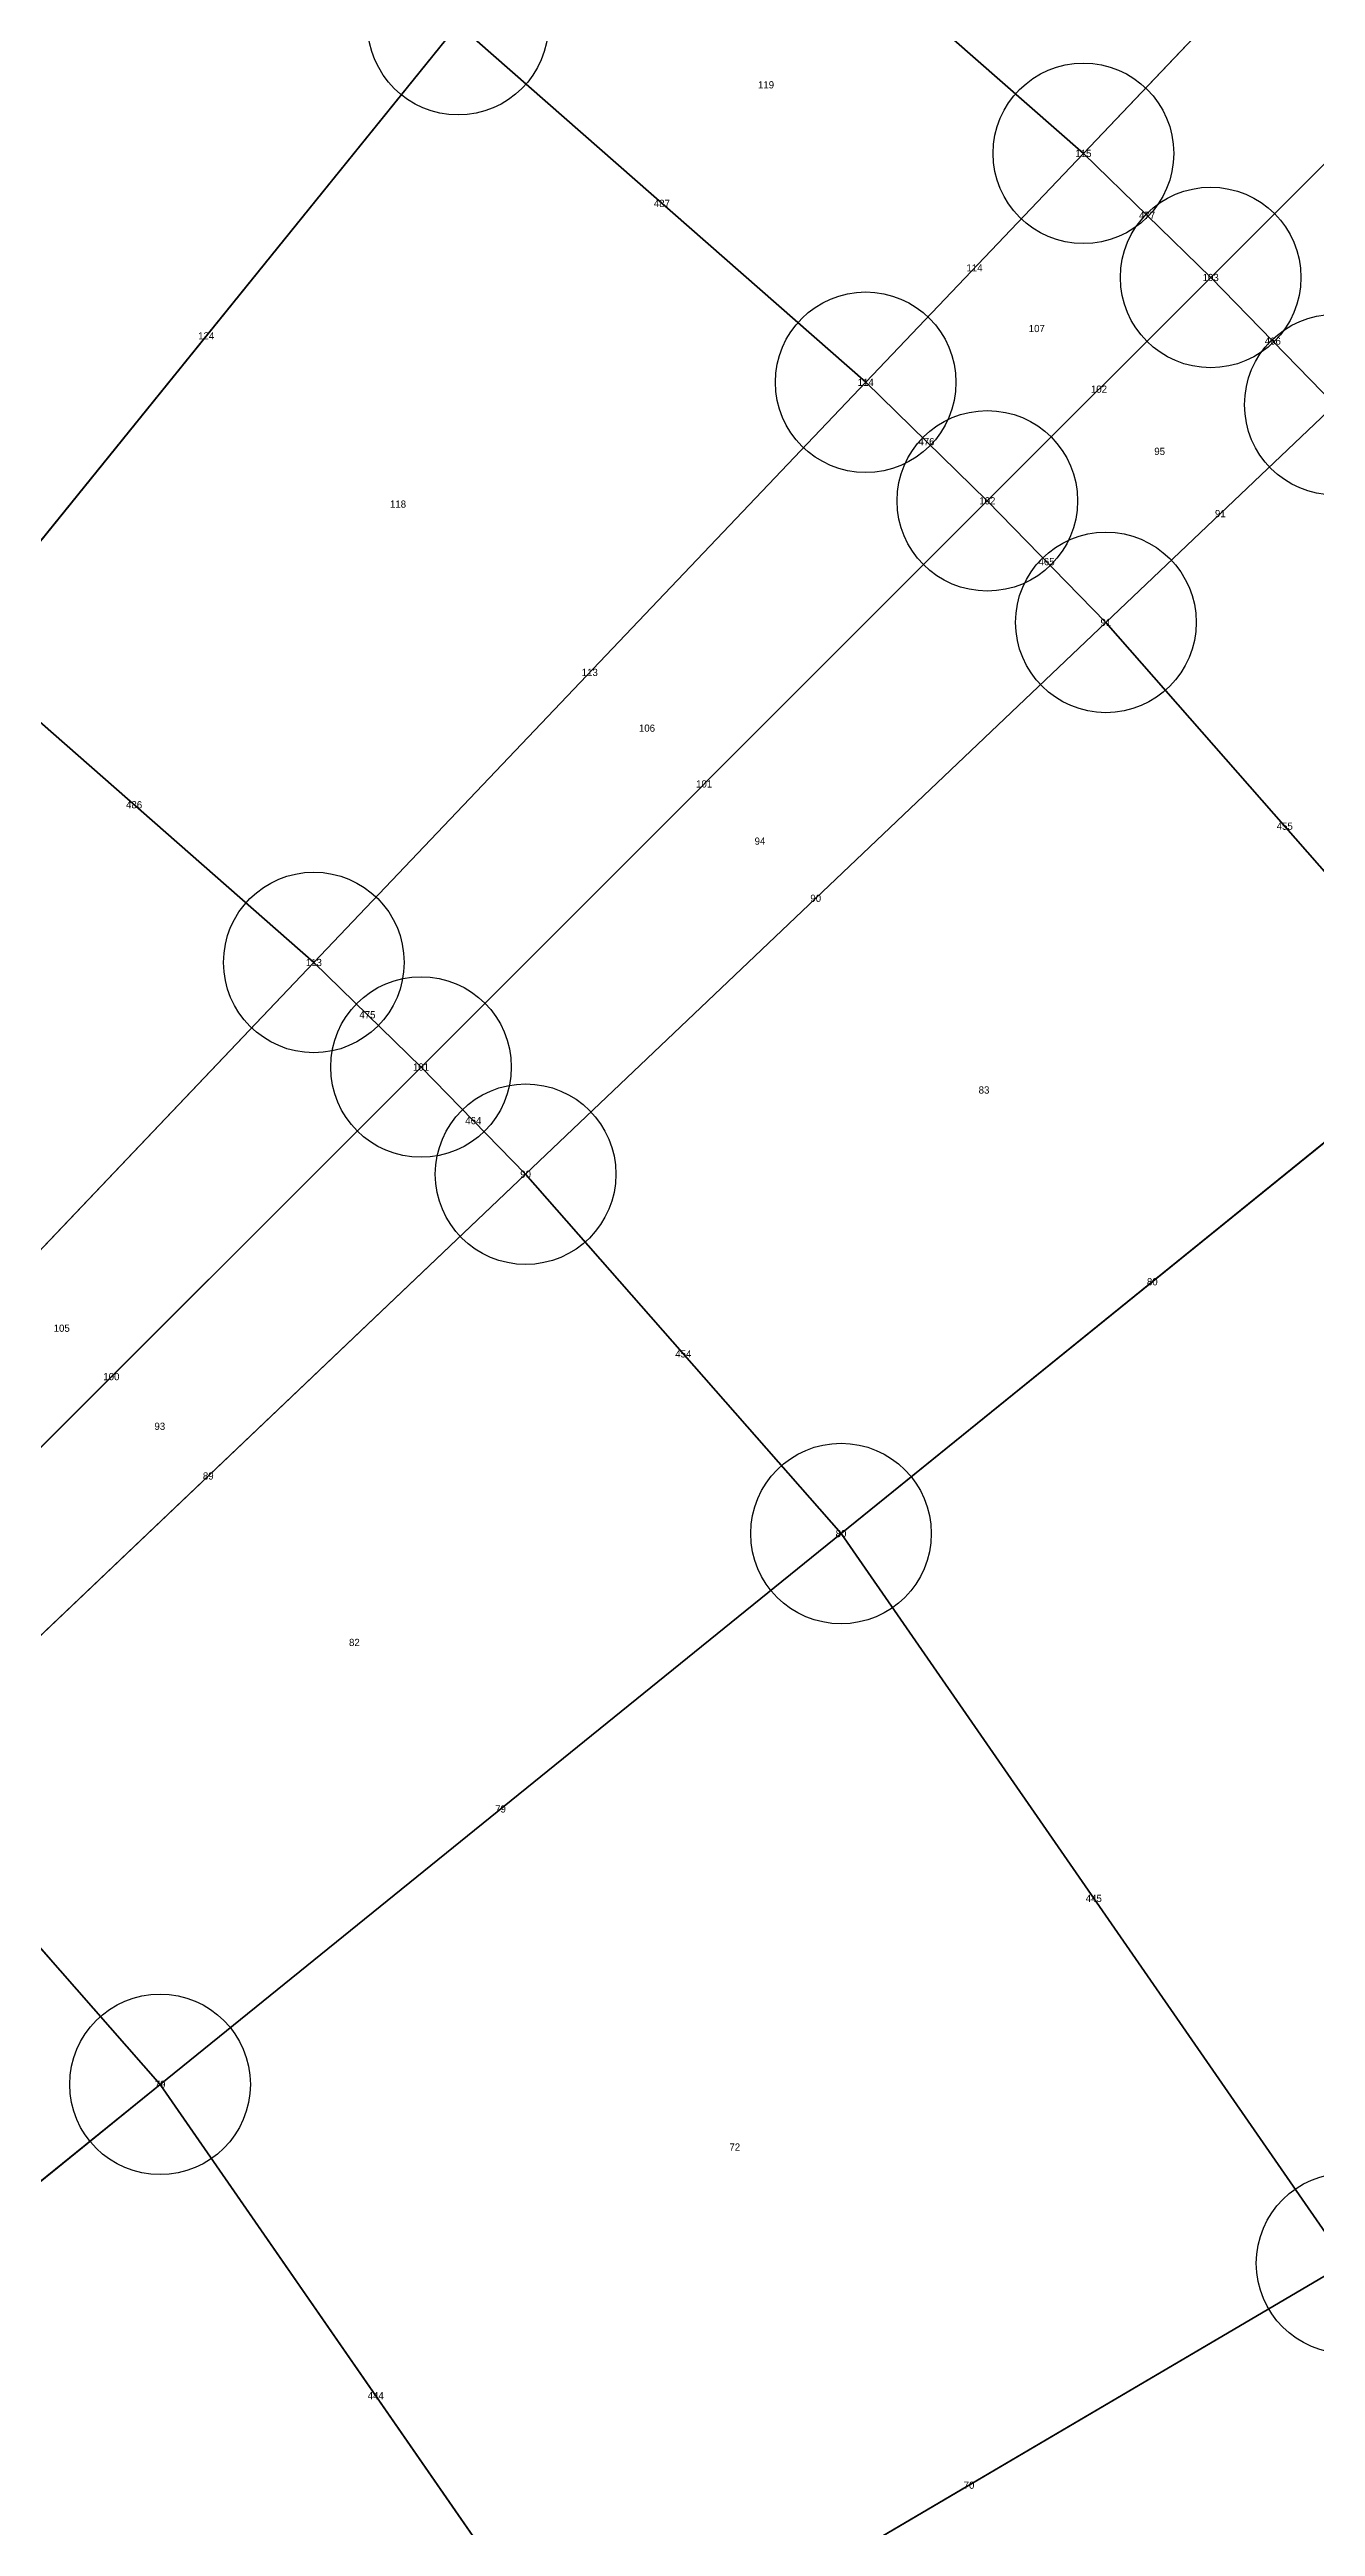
# Model space of a CAD drawing. Extents: x -2.75 to 2.75, y -2.5 to 2.5.
# Drawn here: x 1.066 to 1.417, y 0.765 to 1.451 of the extents above; entities that cross this region are included whole.
import ezdxf
from ezdxf.enums import TextEntityAlignment as Align

# ---------------------------------------------------------------- set-up
doc = ezdxf.new("R2010")
doc.units = 0
doc.header["$MEASUREMENT"] = 0
doc.header["$PDMODE"] = 33
doc.header["$PDSIZE"] = 0.05
for name, color, linetype in [('BRANCHE ESTERNO', 1, 'Continuous'), ('BRANCHE INTERNO', 7, 'Continuous'), ('BRANCHES-Index', 7, 'Continuous'), ('Faces', 7, 'Continuous'), ('Faces-Index', 7, 'Continuous'), ('NODI-Index', 7, 'Continuous'), ('NODO INTRADOSSO INTERNO', 7, 'Continuous')]:
    doc.layers.add(name, color=color, linetype=linetype)

msp = doc.modelspace()

# ---------------------------------------------------------------- linework, layer by layer
at = {"layer": 'BRANCHE ESTERNO'}
for p, q in [((1.4253, 0.83777, 2.07314), (1.28532, 1.03985, 2.07314)), ((1.21622, 0.71488, 2.24522), (1.09678, 0.88731, 2.24522))]:
    msp.add_line(p, q, dxfattribs=at)
at = {"layer": 'BRANCHE INTERNO'}
for p, q in [((1.35245, 1.42205, 1.78323), (1.49884, 1.57598, 1.51691)), ((1.38768, 1.38768, 1.78323), (1.5379, 1.5379, 1.51691)), ((1.35245, 1.42205, 1.78323), (1.23432, 1.52571, 1.78323)), ((1.03985, 1.28532, 2.07314), (1.1793, 1.4577, 1.875)), ((1.29216, 1.35866, 1.875), (1.1793, 1.4577, 1.875)), ((1.29216, 1.35866, 1.875), (1.35245, 1.42205, 1.78323)), ((1.38768, 1.38768, 1.78323), (1.35245, 1.42205, 1.78323)), ((1.32583, 1.32583, 1.875), (1.38768, 1.38768, 1.78323)), ((1.42205, 1.35245, 1.78323), (1.38768, 1.38768, 1.78323)), ((1.13936, 1.19799, 2.07314), (1.29216, 1.35866, 1.875)), ((1.32583, 1.32583, 1.875), (1.29216, 1.35866, 1.875)), ((1.35866, 1.29216, 1.875), (1.42205, 1.35245, 1.78323)), ((1.16904, 1.16904, 2.07314), (1.32583, 1.32583, 1.875)), ((1.35866, 1.29216, 1.875), (1.32583, 1.32583, 1.875)), ((1.19799, 1.13936, 2.07314), (1.35866, 1.29216, 1.875)), ((1.4577, 1.1793, 1.875), (1.35866, 1.29216, 1.875)), ((1.13936, 1.19799, 2.07314), (1.03985, 1.28532, 2.07314)), ((0.97223, 1.02226, 2.24522), (1.13936, 1.19799, 2.07314)), ((1.16904, 1.16904, 2.07314), (1.13936, 1.19799, 2.07314)), ((1.28532, 1.03985, 2.07314), (1.4577, 1.1793, 1.875)), ((0.99756, 0.99756, 2.24522), (1.16904, 1.16904, 2.07314)), ((1.19799, 1.13936, 2.07314), (1.16904, 1.16904, 2.07314)), ((1.02226, 0.97223, 2.24522), (1.19799, 1.13936, 2.07314)), ((1.28532, 1.03985, 2.07314), (1.19799, 1.13936, 2.07314)), ((1.09678, 0.88731, 2.24522), (1.28532, 1.03985, 2.07314)), ((1.09678, 0.88731, 2.24522), (1.02226, 0.97223, 2.24522)), ((0.89445, 0.72362, 2.38905), (1.09678, 0.88731, 2.24522)), ((1.21622, 0.71488, 2.24522), (1.4253, 0.83777, 2.07314))]:
    msp.add_line(p, q, dxfattribs=at)
at = {"layer": 'Faces'}
for points in [[(1.35245, 1.42205, 1.78323), (1.23432, 1.52571, 1.78323), (1.36793, 1.69086, 1.51691), (1.49884, 1.57598, 1.51691)], [(1.03985, 1.28532, 2.07314), (0.83777, 1.4253, 2.07314), (0.95012, 1.61644, 1.875), (1.1793, 1.4577, 1.875)], [(1.38768, 1.38768, 1.78323), (1.35245, 1.42205, 1.78323), (1.49884, 1.57598, 1.51691), (1.5379, 1.5379, 1.51691)], [(1.42205, 1.35245, 1.78323), (1.38768, 1.38768, 1.78323), (1.5379, 1.5379, 1.51691), (1.57598, 1.49884, 1.51691)], [(1.29216, 1.35866, 1.875), (1.1793, 1.4577, 1.875), (1.23432, 1.52571, 1.78323), (1.35245, 1.42205, 1.78323)], [(1.13936, 1.19799, 2.07314), (1.03985, 1.28532, 2.07314), (1.1793, 1.4577, 1.875), (1.29216, 1.35866, 1.875)], [(1.32583, 1.32583, 1.875), (1.29216, 1.35866, 1.875), (1.35245, 1.42205, 1.78323), (1.38768, 1.38768, 1.78323)], [(1.35866, 1.29216, 1.875), (1.32583, 1.32583, 1.875), (1.38768, 1.38768, 1.78323), (1.42205, 1.35245, 1.78323)], [(1.16904, 1.16904, 2.07314), (1.13936, 1.19799, 2.07314), (1.29216, 1.35866, 1.875), (1.32583, 1.32583, 1.875)], [(1.4577, 1.1793, 1.875), (1.35866, 1.29216, 1.875), (1.42205, 1.35245, 1.78323), (1.52571, 1.23432, 1.78323)], [(1.19799, 1.13936, 2.07314), (1.16904, 1.16904, 2.07314), (1.32583, 1.32583, 1.875), (1.35866, 1.29216, 1.875)], [(1.28532, 1.03985, 2.07314), (1.19799, 1.13936, 2.07314), (1.35866, 1.29216, 1.875), (1.4577, 1.1793, 1.875)], [(0.97223, 1.02226, 2.24522), (0.88731, 1.09678, 2.24522), (1.03985, 1.28532, 2.07314), (1.13936, 1.19799, 2.07314)], [(0.99756, 0.99756, 2.24522), (0.97223, 1.02226, 2.24522), (1.13936, 1.19799, 2.07314), (1.16904, 1.16904, 2.07314)], [(1.4253, 0.83777, 2.07314), (1.28532, 1.03985, 2.07314), (1.4577, 1.1793, 1.875), (1.61644, 0.95012, 1.875)], [(1.02226, 0.97223, 2.24522), (0.99756, 0.99756, 2.24522), (1.16904, 1.16904, 2.07314), (1.19799, 1.13936, 2.07314)], [(1.09678, 0.88731, 2.24522), (1.02226, 0.97223, 2.24522), (1.19799, 1.13936, 2.07314), (1.28532, 1.03985, 2.07314)], [(1.21622, 0.71488, 2.24522), (1.09678, 0.88731, 2.24522), (1.28532, 1.03985, 2.07314), (1.4253, 0.83777, 2.07314)], [(0.89445, 0.72362, 2.38905), (0.83368, 0.79287, 2.38905), (1.02226, 0.97223, 2.24522), (1.09678, 0.88731, 2.24522)], [(0.99186, 0.583, 2.38905), (0.89445, 0.72362, 2.38905), (1.09678, 0.88731, 2.24522), (1.21622, 0.71488, 2.24522)], [(1.34787, 0.41652, 2.24522), (1.21622, 0.71488, 2.24522), (1.4253, 0.83777, 2.07314), (1.57958, 0.48812, 2.07314)]]:
    msp.add_3dface(points, dxfattribs=at)
at = {"layer": 'NODO INTRADOSSO INTERNO'}
for p in [(1.1793, 1.4577, 1.875), (1.35245, 1.42205, 1.78323), (1.38768, 1.38768, 1.78323), (1.29216, 1.35866, 1.875), (1.42205, 1.35245, 1.78323), (1.32583, 1.32583, 1.875), (1.35866, 1.29216, 1.875), (1.13936, 1.19799, 2.07314), (1.16904, 1.16904, 2.07314), (1.19799, 1.13936, 2.07314), (1.28532, 1.03985, 2.07314), (1.09678, 0.88731, 2.24522), (1.4253, 0.83777, 2.07314)]:
    msp.add_point(p, dxfattribs=at)

# ---------------------------------------------------------------- texts
at = {"layer": 'BRANCHES-Index'}
for s, p in [('487', (1.23573, 1.40818, 1.875)), ('477', (1.37007, 1.40487, 1.78323)), ('114', (1.3223, 1.39035, 1.82912)), ('124', (1.10957, 1.37151, 1.97407)), ('466', (1.40487, 1.37007, 1.78323)), ('102', (1.35675, 1.35675, 1.82912)), ('476', (1.30899, 1.34224, 1.875)), ('91', (1.39035, 1.3223, 1.82912)), ('465', (1.34224, 1.30899, 1.875)), ('113', (1.21576, 1.27832, 1.97407)), ('101', (1.24743, 1.24743, 1.97407)), ('486', (1.0896, 1.24166, 2.07314)), ('455', (1.40818, 1.23573, 1.875)), ('90', (1.27832, 1.21576, 1.97407)), ('475', (1.1542, 1.18352, 2.07314)), ('464', (1.18352, 1.1542, 2.07314)), ('80', (1.37151, 1.10957, 1.97407)), ('454', (1.24166, 1.0896, 2.07314)), ('100', (1.0833, 1.0833, 2.15918)), ('89', (1.11013, 1.05579, 2.15918)), ('79', (1.19105, 0.96358, 2.15918)), ('445', (1.35531, 0.93881, 2.07314)), ('444', (1.1565, 0.8011, 2.24522)), ('70', (1.32076, 0.77632, 2.15918))]:
    msp.add_text(s, height=0.002, dxfattribs=at).set_placement(p, align=Align.MIDDLE_CENTER)
at = {"layer": 'Faces-Index'}
for s, p in [('119', (1.26456, 1.44103, 1.82912)), ('107', (1.33953, 1.37355, 1.82912)), ('95', (1.37355, 1.33953, 1.82912)), ('118', (1.16267, 1.32492, 1.97407)), ('106', (1.2316, 1.26288, 1.97407)), ('94', (1.26288, 1.2316, 1.97407)), ('83', (1.32492, 1.16267, 1.97407)), ('105', (1.06955, 1.09671, 2.15918)), ('93', (1.09671, 1.06955, 2.15918)), ('82', (1.15059, 1.00969, 2.15918)), ('72', (1.25591, 0.86995, 2.15918))]:
    msp.add_text(s, height=0.002, dxfattribs=at).set_placement(p, align=Align.MIDDLE_CENTER)
at = {"layer": 'NODI-Index'}
for s, p in [('115', (1.35245, 1.42205, 1.78323)), ('103', (1.38768, 1.38768, 1.78323)), ('114', (1.29216, 1.35866, 1.875)), ('102', (1.32583, 1.32583, 1.875)), ('91', (1.35866, 1.29216, 1.875)), ('113', (1.13936, 1.19799, 2.07314)), ('101', (1.16904, 1.16904, 2.07314)), ('90', (1.19799, 1.13936, 2.07314)), ('80', (1.28532, 1.03985, 2.07314)), ('79', (1.09678, 0.88731, 2.24522))]:
    msp.add_text(s, height=0.002, dxfattribs=at).set_placement(p, align=Align.MIDDLE_CENTER)

doc.saveas('drawing.dxf')
